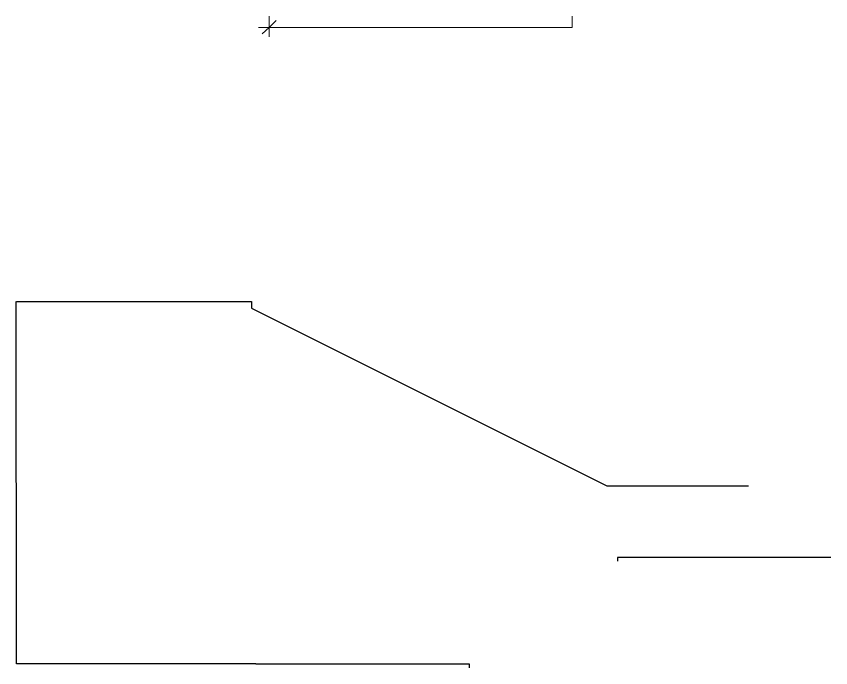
# Model space of a CAD drawing. Header units: millimetres. Extents: x -401725 to 250493, y 305116 to 802890.
# Drawn here: x -375112.228 to -375108.681, y 508950.259 to 508953.097 of the extents above; entities that cross this region are included whole.
import ezdxf

# ---------------------------------------------------------------- set-up
doc = ezdxf.new("R2010")
doc.units = ezdxf.units.MM
doc.layers.add('PDF _Геометрия', color=7, linetype='Continuous', true_color=0x1d1d1d)

msp = doc.modelspace()

# ---------------------------------------------------------------- linework, layer by layer
at = {"color": 6, "lineweight": 30}
for points in [[(-375111.1839, 508950.2753), (-375112.2271, 508950.2753), (-375112.2275, 508951.8537)], [(-375112.2271, 508951.8537), (-375111.2038, 508951.8539), (-375111.2038, 508951.8254), (-375109.6558, 508951.0505), (-375109.0386, 508951.0503)], [(-375108.6812, 508950.7389), (-375109.6096, 508950.7389), (-375109.6096, 508950.7222)], [(-375111.1839, 508950.2753), (-375110.2554, 508950.2753), (-375110.2554, 508950.2587)]]:
    msp.add_lwpolyline(points, dxfattribs=at)
at = {"layer": 'PDF _Геометрия', "color": 7, "lineweight": 9}
for points in [[(-375109.8067, 508953.0965), (-375109.8067, 508953.0481), (-375111.1734, 508953.0481)], [(-375111.1267, 508953.0065), (-375111.1267, 508953.0481), (-375111.1267, 508953.0966)]]:
    msp.add_lwpolyline(points, dxfattribs=at)
at = {"layer": 'PDF _Геометрия', "color": 7, "lineweight": 18}
for points in [[(-375111.1266, 508953.048), (-375111.0966, 508953.0781)], [(-375111.1267, 508953.0481), (-375111.1568, 508953.0198)]]:
    msp.add_lwpolyline(points, dxfattribs=at)

doc.saveas('drawing.dxf')
